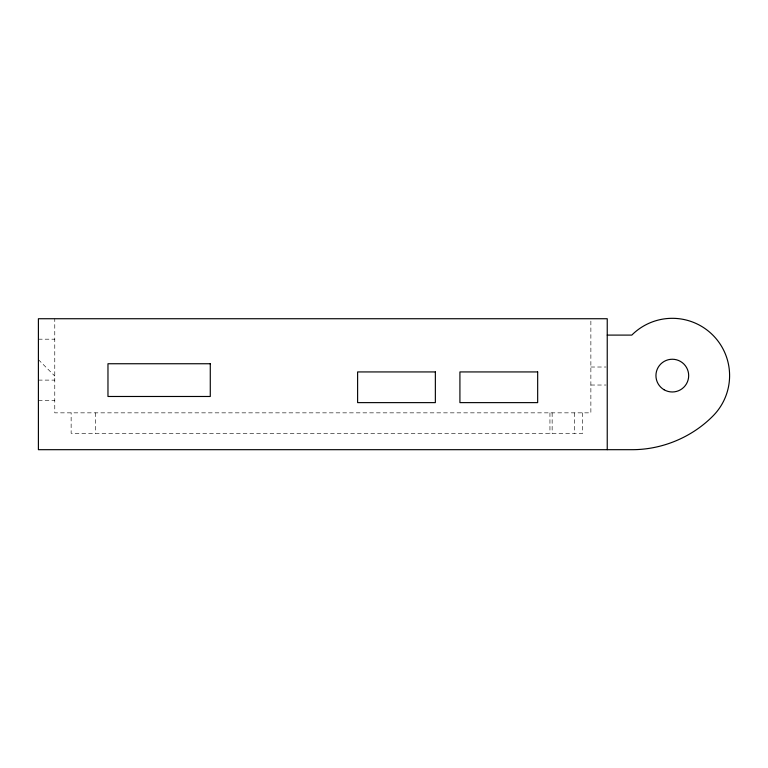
<?xml version="1.0" encoding="UTF-8"?>
<svg xmlns="http://www.w3.org/2000/svg" width="768" height="768" viewBox="0 0 768 768"><rect width="100%" height="100%" fill="white"/><g stroke="black" fill="none" stroke-linecap="round" stroke-linejoin="round"><path stroke-width="0.58" stroke-dasharray="3.84 2.88" d="M38.4 339.187L54.768 339.187M590.87 367.018L606.067 367.018M38.4 380.112L54.768 380.112M590.87 385.027L606.067 385.027M38.4 400.579L54.768 400.579M38.4 359.654L54.768 376.022M590.87 321.11L590.87 412.848L54.768 412.848L54.768 318.73M582.682 412.848L582.682 433.315L71.136 433.315L71.136 412.848M574.502 412.848L574.502 433.315M552.144 412.848L552.144 433.315M549.946 412.848L549.946 433.315M95.693 412.848L95.693 433.315"/><path stroke-width="1.15" d="M607.238 335.098L631.795 335.098A57.293 57.293 0 0 1 712.819 335.098A57.293 57.293 0 0 1 712.819 416.122C691.661 437.453 661.834 449.808 631.795 449.683L38.4 449.683L38.4 318.73L607.238 318.73L607.238 449.683M210.278 363.744L107.971 363.744L107.971 396.48L210.278 396.48L210.278 363.744M435.36 371.933L357.61 371.933L357.61 402.624L435.36 402.624L435.36 371.933M537.667 371.933L459.917 371.933L459.917 402.624L537.667 402.624L537.667 371.933M664.08 389.76A16.368 16.368 0 0 0 688.675 375.658A16.368 16.368 0 0 0 664.166 361.411A16.368 16.368 0 0 0 664.08 389.76"/></g></svg>
